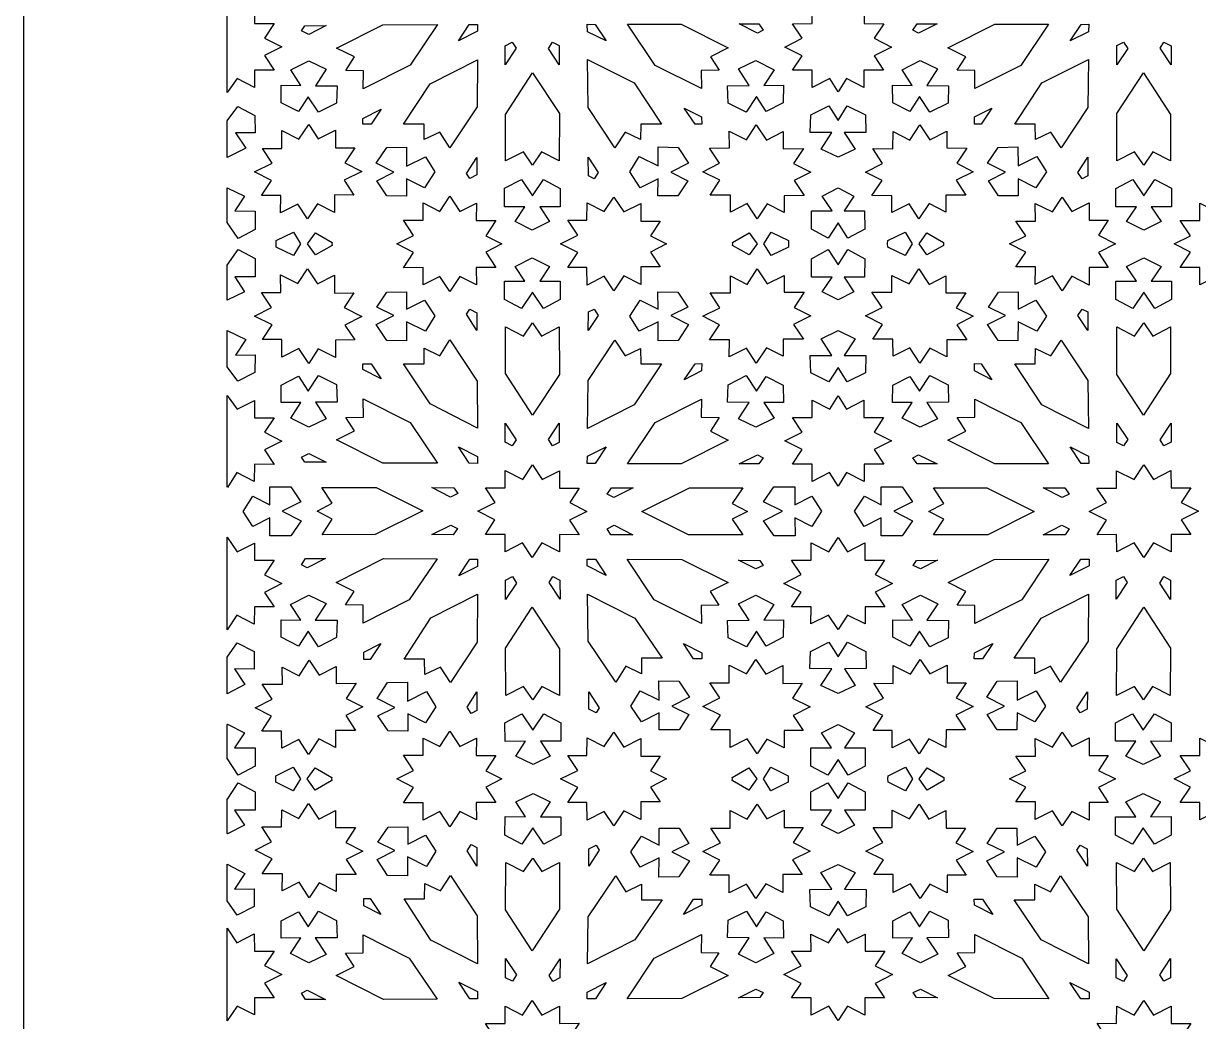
# Model space of a CAD drawing. Extents: x -340 to 340, y -245 to 245.
# Drawn here: x -340.1 to -224.7, y -102.7 to -4.7 of the extents above; entities that cross this region are included whole.
import ezdxf

# ---------------------------------------------------------------- set-up
doc = ezdxf.new("R2010")
doc.units = 0
doc.layers.add('LAYER_1', color=18, linetype='CONTINUOUS')

msp = doc.modelspace()

# ---------------------------------------------------------------- linework, layer by layer
at = {"layer": 'LAYER_1'}
msp.add_lwpolyline([(339.89, 144.89, 0.454904), (239.89, 244.89), (-340.11, 244.89), (-340.11, -245.11), (339.89, -245.11)], format="xyb", close=True, dxfattribs=at)
for points in [[(-319.16, -3.93), (-317.44, -3.05), (-317.43, -4.74), (-315.5, -4.74), (-316.44, -6.17), (-314.74, -7.02), (-316.43, -7.88), (-315.49, -9.31), (-317.42, -9.31), (-317.42, -11.01), (-319.14, -10.14), (-320.11, -11.5), (-320.11, -2.54), (-320.08, -2.47)], [(-259.28, -3.93), (-257.55, -3.06), (-257.55, -4.75), (-255.62, -4.76), (-256.57, -6.18), (-254.87, -7.05), (-256.57, -7.9), (-255.64, -9.33), (-257.57, -9.33), (-257.58, -11.02), (-259.29, -10.14), (-260.11, -11.45), (-260.93, -10.14), (-262.64, -11.02), (-262.65, -9.33), (-264.58, -9.33), (-263.65, -7.9), (-265.35, -7.05), (-263.65, -6.18), (-264.6, -4.76), (-262.66, -4.75), (-262.67, -3.06), (-260.94, -3.93), (-260.11, -2.59)], [(-312.09, -5.8), (-312.8, -5.45), (-312.47, -4.96), (-310.39, -4.94)], [(-302.12, -8.84), (-306.75, -11.15), (-306.73, -9.38), (-308.46, -9.35), (-307.61, -8.02), (-309.37, -7.14), (-304.83, -4.87), (-299.46, -4.84)], [(-295.52, -5.5), (-297.39, -6.45), (-296.34, -4.84), (-295.51, -4.84)], [(-283.98, -4.82), (-282.88, -6.45), (-284.72, -5.54), (-284.74, -4.81)], [(-270.89, -7.12), (-272.65, -8), (-271.8, -9.33), (-273.54, -9.36), (-273.52, -11.13), (-278.06, -8.85), (-280.79, -4.8), (-275.51, -4.79)], [(-267.46, -5.4), (-268.02, -5.68), (-269.84, -4.78), (-267.88, -4.78)], [(-250.38, -4.78), (-252.2, -5.68), (-252.76, -5.4), (-252.34, -4.78)], [(-239.43, -4.8), (-242.16, -8.85), (-246.69, -11.13), (-246.68, -9.36), (-248.42, -9.33), (-247.57, -8), (-249.33, -7.12), (-244.71, -4.79)], [(-235.5, -5.54), (-237.33, -6.45), (-236.24, -4.82), (-235.48, -4.81)], [(-291.74, -7.14), (-292.82, -8.78), (-292.82, -6.93), (-292.11, -6.56)], [(-287.5, -6.89), (-287.49, -8.79), (-288.56, -7.19), (-288.15, -6.56)], [(-231.66, -7.19), (-232.73, -8.79), (-232.72, -6.89), (-232.07, -6.56)], [(-227.4, -6.93), (-227.4, -8.78), (-228.48, -7.14), (-228.11, -6.56)], [(-310.38, -9.22), (-311.44, -10.84), (-309.31, -10.86), (-309.36, -12.56), (-311.15, -13.45), (-312.15, -11.92), (-313.11, -13.38), (-314.79, -12.51), (-314.8, -10.8), (-312.87, -10.82), (-313.87, -9.29), (-312.08, -8.39)], [(-295.55, -12.91), (-298.24, -16.95), (-299.23, -15.4), (-300.75, -16.13), (-300.77, -14.62), (-302.8, -14.61), (-300.16, -10.66), (-295.52, -8.29)], [(-280.13, -10.57), (-277.46, -14.61), (-279.48, -14.6), (-279.5, -16.12), (-281.02, -15.39), (-282.02, -16.93), (-284.64, -12.97), (-284.71, -8.27)], [(-266.4, -9.29), (-267.4, -10.82), (-265.47, -10.8), (-265.49, -12.51), (-267.17, -13.38), (-268.12, -11.91), (-269.13, -13.44), (-270.91, -12.55), (-270.96, -10.84), (-268.83, -10.83), (-269.89, -9.2), (-268.18, -8.38)], [(-250.33, -9.2), (-251.39, -10.83), (-249.26, -10.84), (-249.3, -12.55), (-251.09, -13.44), (-252.1, -11.91), (-253.05, -13.38), (-254.73, -12.51), (-254.75, -10.8), (-252.82, -10.82), (-253.82, -9.29), (-252.04, -8.38)], [(-235.57, -12.97), (-238.2, -16.93), (-239.2, -15.39), (-240.72, -16.12), (-240.74, -14.6), (-242.76, -14.61), (-240.09, -10.57), (-235.51, -8.27)], [(-287.48, -13.56), (-287.49, -18.23), (-289.23, -17.34), (-290.13, -18.64), (-291.02, -17.33), (-292.77, -18.22), (-292.76, -13.65), (-290.11, -9.56)], [(-227.46, -13.65), (-227.45, -18.22), (-229.2, -17.33), (-230.09, -18.64), (-230.99, -17.34), (-232.73, -18.23), (-232.74, -13.56), (-230.11, -9.56)], [(-317.38, -13.76), (-317.37, -15.47), (-319.29, -15.45), (-318.29, -16.98), (-320.11, -17.88), (-320.11, -14.3), (-319.05, -12.89)], [(-305.97, -14.61), (-306.78, -14.62), (-306.78, -14.05), (-304.98, -13.13)], [(-273.51, -13.91), (-273.5, -14.62), (-274.15, -14.62), (-275.21, -13.05)], [(-257.42, -13.71), (-257.37, -15.42), (-259.5, -15.44), (-258.44, -17.06), (-260.11, -17.87), (-261.78, -17.06), (-260.72, -15.44), (-262.85, -15.42), (-262.8, -13.71), (-261.01, -12.82), (-260.11, -14.25), (-259.21, -12.82)], [(-246.07, -14.62), (-246.72, -14.62), (-246.71, -13.91), (-245.01, -13.05)], [(-311.16, -16.07), (-309.46, -15.22), (-309.47, -16.93), (-307.58, -16.94), (-308.56, -18.4), (-306.89, -19.26), (-308.62, -20.12), (-307.67, -21.57), (-309.57, -21.56), (-309.58, -23.3), (-311.25, -22.45), (-312.22, -23.91), (-313.16, -22.48), (-314.86, -23.33), (-314.85, -21.62), (-316.74, -21.61), (-315.76, -20.15), (-317.43, -19.29), (-315.7, -18.43), (-316.65, -16.99), (-314.75, -16.99), (-314.74, -15.25), (-313.07, -16.1), (-312.1, -14.64)], [(-267.15, -16.19), (-265.51, -15.35), (-265.5, -17.02), (-263.52, -17.01), (-264.48, -18.48), (-262.8, -19.32), (-264.43, -20.15), (-263.44, -21.63), (-265.4, -21.64), (-265.4, -23.29), (-267.07, -22.45), (-268.04, -23.91), (-269.04, -22.41), (-270.68, -23.24), (-270.68, -21.58), (-272.67, -21.58), (-271.71, -20.12), (-273.39, -19.28), (-271.76, -18.44), (-272.74, -16.96), (-270.78, -16.95), (-270.79, -15.3), (-269.11, -16.15), (-268.15, -14.68)], [(-251.11, -16.15), (-249.43, -15.3), (-249.44, -16.95), (-247.48, -16.96), (-248.46, -18.44), (-246.83, -19.28), (-248.51, -20.12), (-247.55, -21.58), (-249.54, -21.58), (-249.54, -23.24), (-251.18, -22.41), (-252.18, -23.91), (-253.14, -22.45), (-254.82, -23.29), (-254.82, -21.64), (-256.78, -21.63), (-255.79, -20.15), (-257.42, -19.32), (-255.74, -18.48), (-256.7, -17.01), (-254.72, -17.02), (-254.71, -15.35), (-253.07, -16.19), (-252.07, -14.68)], [(-302.48, -18.73), (-300.62, -17.81), (-299.7, -19.31), (-300.74, -20.87), (-302.48, -19.98), (-302.48, -21.67), (-304.42, -21.64), (-305.41, -20.17), (-303.73, -19.34), (-305.47, -18.45), (-304.43, -16.89), (-302.48, -16.86)], [(-275.83, -16.89), (-274.8, -18.45), (-276.54, -19.34), (-274.86, -20.17), (-275.85, -21.64), (-277.8, -21.66), (-277.79, -19.97), (-279.54, -20.86), (-280.57, -19.3), (-279.64, -17.8), (-277.79, -18.72), (-277.78, -16.85)], [(-242.43, -18.72), (-240.58, -17.8), (-239.65, -19.3), (-240.68, -20.86), (-242.43, -19.97), (-242.42, -21.66), (-244.37, -21.64), (-245.35, -20.17), (-243.68, -19.34), (-245.42, -18.45), (-244.39, -16.89), (-242.44, -16.85)], [(-295.59, -19.6), (-296.29, -19.96), (-296.61, -19.47), (-295.58, -17.88)], [(-283.67, -19.36), (-284.07, -19.98), (-284.63, -19.69), (-284.65, -17.87)], [(-235.59, -19.69), (-236.15, -19.98), (-236.55, -19.36), (-235.57, -17.87)], [(-290.13, -21.64), (-289.05, -20.03), (-287.39, -20.92), (-287.4, -22.72), (-289.41, -22.72), (-288.44, -24.18), (-290.14, -25.01), (-291.83, -24.17), (-290.86, -22.72), (-292.87, -22.72), (-292.87, -20.91), (-291.21, -20.03)], [(-227.35, -20.91), (-227.35, -22.72), (-229.36, -22.72), (-228.39, -24.17), (-230.08, -25.01), (-231.78, -24.18), (-230.81, -22.72), (-232.82, -22.72), (-232.83, -20.92), (-231.17, -20.03), (-230.09, -21.64), (-229.01, -20.03)], [(-318.39, -21.68), (-319.37, -23.13), (-317.35, -23.14), (-317.36, -24.94), (-319.03, -25.83), (-320.11, -24.27), (-320.11, -20.86)], [(-297.27, -23.18), (-295.63, -22.36), (-295.64, -24.06), (-293.71, -24.06), (-294.71, -25.57), (-293.13, -26.37), (-294.71, -27.18), (-293.71, -28.68), (-295.64, -28.69), (-295.63, -30.38), (-297.27, -29.56), (-298.24, -31.05), (-299.23, -29.57), (-300.86, -30.4), (-300.86, -28.7), (-302.8, -28.71), (-301.81, -27.2), (-303.46, -26.37), (-301.81, -25.54), (-302.8, -24.03), (-300.86, -24.04), (-300.86, -22.35), (-299.23, -23.18), (-298.24, -21.69)], [(-281.16, -23.23), (-279.48, -22.39), (-279.49, -24.13), (-277.58, -24.13), (-278.54, -25.57), (-276.96, -26.37), (-278.54, -27.17), (-277.58, -28.61), (-279.49, -28.61), (-279.48, -30.35), (-281.16, -29.51), (-282.12, -30.98), (-283.07, -29.55), (-284.76, -30.41), (-284.77, -28.69), (-286.65, -28.69), (-285.68, -27.22), (-287.36, -26.37), (-285.68, -25.52), (-286.65, -24.05), (-284.77, -24.05), (-284.76, -22.34), (-283.07, -23.2), (-282.12, -21.77)], [(-258.55, -21.67), (-259.52, -23.13), (-257.5, -23.12), (-257.49, -24.92), (-259.15, -25.82), (-260.11, -24.31), (-261.07, -25.82), (-262.73, -24.92), (-262.72, -23.12), (-260.7, -23.13), (-261.67, -21.67), (-260.11, -20.88)], [(-237.15, -23.2), (-235.46, -22.34), (-235.45, -24.05), (-233.57, -24.05), (-234.54, -25.52), (-232.86, -26.37), (-234.54, -27.22), (-233.57, -28.69), (-235.45, -28.69), (-235.46, -30.41), (-237.15, -29.55), (-238.1, -30.98), (-239.06, -29.51), (-240.74, -30.35), (-240.73, -28.61), (-242.64, -28.61), (-241.68, -27.17), (-243.26, -26.37), (-241.68, -25.57), (-242.64, -24.13), (-240.73, -24.13), (-240.74, -22.39), (-239.06, -23.23), (-238.1, -21.77)], [(-220.99, -23.18), (-219.36, -22.35), (-219.36, -24.04), (-217.42, -24.03), (-218.41, -25.54), (-216.76, -26.37), (-218.41, -27.2), (-217.42, -28.71), (-219.36, -28.7), (-219.36, -30.4), (-220.99, -29.57), (-221.98, -31.05), (-222.95, -29.56), (-224.59, -30.38), (-224.58, -28.69), (-226.51, -28.68), (-225.51, -27.18), (-227.09, -26.37), (-225.51, -25.57), (-226.51, -24.06), (-224.58, -24.06), (-224.59, -22.36), (-222.95, -23.18), (-221.98, -21.69)], [(-312.89, -26.37), (-313.59, -27.52), (-315.29, -26.69), (-315.3, -26.37), (-315.29, -26.05), (-313.59, -25.22)], [(-309.81, -26.23), (-309.82, -26.37), (-309.81, -26.51), (-311.44, -27.45), (-312.22, -26.37), (-311.44, -25.29)], [(-268.05, -26.37), (-268.84, -27.45), (-270.47, -26.51), (-270.46, -26.37), (-270.47, -26.23), (-268.84, -25.29)], [(-264.99, -26.05), (-264.97, -26.37), (-264.99, -26.69), (-266.69, -27.52), (-267.39, -26.37), (-266.69, -25.22)], [(-252.83, -26.37), (-253.53, -27.52), (-255.23, -26.69), (-255.25, -26.37), (-255.23, -26.05), (-253.53, -25.22)], [(-249.75, -26.23), (-249.76, -26.37), (-249.75, -26.51), (-251.38, -27.45), (-252.16, -26.37), (-251.38, -25.29)], [(-317.36, -27.8), (-317.35, -29.6), (-319.37, -29.61), (-318.39, -31.06), (-320.11, -31.88), (-320.11, -28.47), (-319.03, -26.92)], [(-257.49, -27.82), (-257.5, -29.62), (-259.52, -29.62), (-258.55, -31.08), (-260.11, -31.87), (-261.67, -31.08), (-260.7, -29.62), (-262.72, -29.62), (-262.73, -27.82), (-261.07, -26.93), (-260.11, -28.43), (-259.15, -26.93)], [(-311.25, -30.3), (-309.58, -29.45), (-309.57, -31.19), (-307.67, -31.18), (-308.62, -32.62), (-306.89, -33.49), (-308.56, -34.34), (-307.58, -35.8), (-309.47, -35.81), (-309.46, -37.52), (-311.16, -36.67), (-312.1, -38.11), (-313.07, -36.64), (-314.74, -37.49), (-314.75, -35.75), (-316.65, -35.76), (-315.7, -34.31), (-317.43, -33.45), (-315.76, -32.6), (-316.74, -31.14), (-314.85, -31.13), (-314.86, -29.41), (-313.16, -30.26), (-312.22, -28.83)], [(-288.44, -28.57), (-289.41, -30.02), (-287.4, -30.02), (-287.39, -31.82), (-289.05, -32.71), (-290.13, -31.1), (-291.21, -32.72), (-292.87, -31.83), (-292.87, -30.03), (-290.86, -30.03), (-291.83, -28.57), (-290.14, -27.73)], [(-267.07, -30.3), (-265.4, -29.46), (-265.4, -31.11), (-263.44, -31.11), (-264.43, -32.6), (-262.8, -33.43), (-264.48, -34.27), (-263.52, -35.73), (-265.5, -35.73), (-265.51, -37.39), (-267.15, -36.56), (-268.15, -38.06), (-269.11, -36.6), (-270.79, -37.44), (-270.78, -35.79), (-272.74, -35.78), (-271.76, -34.3), (-273.39, -33.47), (-271.71, -32.63), (-272.67, -31.16), (-270.68, -31.17), (-270.68, -29.5), (-269.04, -30.34), (-268.04, -28.83)], [(-251.18, -30.34), (-249.54, -29.5), (-249.54, -31.17), (-247.55, -31.16), (-248.51, -32.63), (-246.83, -33.47), (-248.46, -34.3), (-247.48, -35.78), (-249.44, -35.79), (-249.43, -37.44), (-251.11, -36.6), (-252.07, -38.06), (-253.07, -36.56), (-254.71, -37.39), (-254.72, -35.73), (-256.7, -35.73), (-255.74, -34.27), (-257.42, -33.43), (-255.79, -32.6), (-256.78, -31.11), (-254.82, -31.11), (-254.82, -29.46), (-253.14, -30.3), (-252.18, -28.83)], [(-228.39, -28.57), (-229.36, -30.03), (-227.35, -30.03), (-227.35, -31.83), (-229.01, -32.72), (-230.09, -31.1), (-231.17, -32.71), (-232.83, -31.82), (-232.82, -30.02), (-230.81, -30.02), (-231.78, -28.57), (-230.08, -27.73)], [(-302.48, -32.77), (-300.74, -31.88), (-299.7, -33.43), (-300.62, -34.93), (-302.48, -34.02), (-302.48, -35.89), (-304.43, -35.85), (-305.47, -34.29), (-303.73, -33.4), (-305.41, -32.58), (-304.42, -31.1), (-302.48, -31.08)], [(-275.85, -31.1), (-274.86, -32.57), (-276.54, -33.41), (-274.8, -34.29), (-275.83, -35.85), (-277.78, -35.89), (-277.79, -34.02), (-279.64, -34.94), (-280.57, -33.45), (-279.54, -31.89), (-277.79, -32.77), (-277.8, -31.08)], [(-242.43, -32.77), (-240.68, -31.89), (-239.65, -33.45), (-240.58, -34.94), (-242.43, -34.02), (-242.44, -35.89), (-244.39, -35.85), (-245.42, -34.29), (-243.68, -33.41), (-245.35, -32.57), (-244.37, -31.1), (-242.42, -31.08)], [(-295.59, -33.14), (-295.58, -34.86), (-296.61, -33.28), (-296.29, -32.78)], [(-283.67, -33.38), (-284.65, -34.87), (-284.63, -33.05), (-284.07, -32.76)], [(-235.59, -33.05), (-235.57, -34.87), (-236.55, -33.38), (-236.15, -32.76)], [(-289.23, -35.41), (-287.49, -34.51), (-287.48, -39.18), (-290.11, -43.19), (-292.76, -39.1), (-292.77, -34.52), (-291.02, -35.41), (-290.13, -34.11)], [(-229.2, -35.41), (-227.45, -34.52), (-227.46, -39.1), (-230.11, -43.19), (-232.74, -39.18), (-232.73, -34.51), (-230.99, -35.41), (-230.09, -34.11)], [(-318.29, -35.76), (-319.29, -37.29), (-317.37, -37.27), (-317.38, -38.98), (-319.05, -39.85), (-320.11, -38.45), (-320.11, -34.86)], [(-258.44, -35.69), (-259.5, -37.31), (-257.37, -37.33), (-257.42, -39.03), (-259.21, -39.92), (-260.11, -38.49), (-261.01, -39.92), (-262.8, -39.03), (-262.85, -37.33), (-260.72, -37.31), (-261.78, -35.69), (-260.11, -34.88)], [(-295.55, -39.83), (-295.52, -44.45), (-300.16, -42.08), (-302.8, -38.13), (-300.77, -38.13), (-300.75, -36.61), (-299.23, -37.34), (-298.24, -35.8)], [(-281.02, -37.36), (-279.5, -36.62), (-279.48, -38.14), (-277.46, -38.13), (-280.13, -42.17), (-284.71, -44.48), (-284.64, -39.78), (-282.02, -35.82)], [(-235.57, -39.78), (-235.51, -44.48), (-240.09, -42.17), (-242.76, -38.13), (-240.74, -38.14), (-240.72, -36.62), (-239.2, -37.36), (-238.2, -35.82)], [(-305.97, -38.13), (-304.98, -39.62), (-306.78, -38.7), (-306.78, -38.13)], [(-273.51, -38.84), (-275.21, -39.7), (-274.15, -38.13), (-273.5, -38.12)], [(-246.07, -38.13), (-245.01, -39.7), (-246.71, -38.84), (-246.72, -38.12)], [(-309.36, -40.18), (-309.31, -41.89), (-311.44, -41.91), (-310.38, -43.53), (-312.08, -44.35), (-313.87, -43.46), (-312.87, -41.92), (-314.8, -41.94), (-314.79, -40.24), (-313.11, -39.36), (-312.15, -40.82), (-311.15, -39.29)], [(-268.12, -40.83), (-267.17, -39.37), (-265.49, -40.24), (-265.47, -41.94), (-267.4, -41.93), (-266.4, -43.46), (-268.18, -44.36), (-269.89, -43.54), (-268.83, -41.92), (-270.96, -41.9), (-270.91, -40.2), (-269.13, -39.3)], [(-249.3, -40.2), (-249.26, -41.9), (-251.39, -41.92), (-250.33, -43.54), (-252.04, -44.36), (-253.82, -43.46), (-252.82, -41.93), (-254.75, -41.94), (-254.73, -40.24), (-253.05, -39.37), (-252.1, -40.83), (-251.09, -39.3)], [(-319.14, -42.6), (-317.42, -41.74), (-317.42, -43.43), (-315.49, -43.43), (-316.43, -44.86), (-314.74, -45.72), (-316.44, -46.58), (-315.5, -48.01), (-317.43, -48), (-317.44, -49.69), (-319.16, -48.82), (-320.08, -50.27), (-320.11, -50.2), (-320.11, -41.25)], [(-259.29, -42.6), (-257.58, -41.72), (-257.57, -43.42), (-255.64, -43.41), (-256.57, -44.84), (-254.87, -45.7), (-256.57, -46.56), (-255.62, -47.99), (-257.55, -47.99), (-257.55, -49.68), (-259.28, -48.81), (-260.11, -50.16), (-260.94, -48.81), (-262.67, -49.68), (-262.66, -47.99), (-264.6, -47.99), (-263.65, -46.56), (-265.35, -45.7), (-263.65, -44.84), (-264.58, -43.41), (-262.65, -43.42), (-262.64, -41.72), (-260.93, -42.6), (-260.11, -41.29)], [(-302.12, -43.91), (-299.46, -47.9), (-304.83, -47.88), (-309.37, -45.61), (-307.61, -44.72), (-308.46, -43.4), (-306.73, -43.37), (-306.75, -41.59)], [(-273.54, -43.39), (-271.8, -43.41), (-272.65, -44.74), (-270.89, -45.62), (-275.51, -47.95), (-280.79, -47.94), (-278.06, -43.9), (-273.52, -41.62)], [(-242.16, -43.9), (-239.43, -47.94), (-244.71, -47.95), (-249.33, -45.62), (-247.57, -44.74), (-248.42, -43.41), (-246.68, -43.39), (-246.69, -41.62)], [(-291.74, -45.61), (-292.11, -46.18), (-292.82, -45.82), (-292.82, -43.96)], [(-287.5, -45.85), (-288.15, -46.19), (-288.56, -45.56), (-287.49, -43.96)], [(-231.66, -45.56), (-232.07, -46.19), (-232.72, -45.85), (-232.73, -43.96)], [(-227.4, -45.82), (-228.11, -46.18), (-228.48, -45.61), (-227.4, -43.96)], [(-310.39, -47.8), (-312.47, -47.79), (-312.8, -47.29), (-312.09, -46.94)], [(-295.52, -47.24), (-295.51, -47.91), (-296.34, -47.9), (-297.39, -46.3)], [(-283.98, -47.93), (-284.74, -47.93), (-284.72, -47.21), (-282.88, -46.29)], [(-267.46, -47.35), (-267.88, -47.96), (-269.84, -47.96), (-268.02, -47.06)], [(-250.38, -47.96), (-252.34, -47.96), (-252.76, -47.35), (-252.2, -47.06)], [(-235.5, -47.21), (-235.48, -47.93), (-236.24, -47.93), (-237.33, -46.29)], [(-289.18, -49.5), (-287.46, -48.63), (-287.46, -50.33), (-285.53, -50.33), (-286.47, -51.76), (-284.78, -52.62), (-286.48, -53.47), (-285.54, -54.91), (-287.47, -54.9), (-287.48, -56.59), (-289.2, -55.72), (-290.15, -57.16), (-291.1, -55.71), (-292.82, -56.58), (-292.82, -54.89), (-294.75, -54.88), (-293.81, -53.46), (-295.5, -52.59), (-293.8, -51.74), (-294.74, -50.31), (-292.8, -50.31), (-292.8, -48.62), (-291.08, -49.5), (-290.12, -48.06)], [(-229.14, -49.5), (-227.42, -48.62), (-227.41, -50.31), (-225.48, -50.31), (-226.42, -51.74), (-224.72, -52.59), (-226.41, -53.46), (-225.47, -54.88), (-227.4, -54.89), (-227.4, -56.58), (-229.12, -55.71), (-230.07, -57.16), (-231.02, -55.72), (-232.74, -56.59), (-232.75, -54.9), (-234.68, -54.91), (-233.74, -53.47), (-235.44, -52.62), (-233.75, -51.76), (-234.69, -50.33), (-232.76, -50.33), (-232.76, -48.63), (-231.04, -49.5), (-230.09, -48.06)], [(-312.86, -51.67), (-314.7, -52.61), (-312.85, -53.56), (-313.86, -55.01), (-315.92, -55.01), (-315.93, -53.25), (-317.59, -54.1), (-318.55, -52.62), (-317.6, -51.13), (-315.93, -51.98), (-315.93, -50.22), (-313.87, -50.21)], [(-300.89, -52.58), (-305.57, -54.9), (-310.79, -54.91), (-309.78, -53.38), (-311.27, -52.6), (-309.78, -51.81), (-310.8, -50.28), (-305.47, -50.28)], [(-297.85, -50.3), (-297.47, -50.87), (-298.19, -51.22), (-300.02, -50.29)], [(-280.25, -50.31), (-282.13, -51.25), (-282.79, -50.92), (-282.37, -50.3)], [(-270.5, -51.84), (-269.01, -52.62), (-270.5, -53.4), (-269.47, -54.93), (-274.81, -54.94), (-279.38, -52.63), (-274.71, -50.31), (-269.48, -50.31)], [(-264.35, -50.21), (-264.35, -51.98), (-262.69, -51.12), (-261.73, -52.61), (-262.68, -54.09), (-264.35, -53.24), (-264.34, -55.01), (-266.4, -55.01), (-267.42, -53.56), (-265.58, -52.61), (-267.42, -51.67), (-266.41, -50.21)], [(-252.8, -51.67), (-254.64, -52.61), (-252.8, -53.56), (-253.81, -55.01), (-255.87, -55.01), (-255.87, -53.24), (-257.54, -54.09), (-258.49, -52.61), (-257.53, -51.12), (-255.87, -51.98), (-255.87, -50.21), (-253.81, -50.21)], [(-245.51, -50.31), (-240.84, -52.63), (-245.41, -54.94), (-250.75, -54.93), (-249.72, -53.4), (-251.21, -52.62), (-249.72, -51.84), (-250.74, -50.31)], [(-237.43, -50.92), (-238.09, -51.25), (-239.97, -50.31), (-237.85, -50.3)], [(-297.49, -54.29), (-297.91, -54.91), (-300.02, -54.9), (-298.14, -53.96)], [(-280.26, -54.92), (-282.42, -54.92), (-282.8, -54.34), (-282.09, -53.99)], [(-237.41, -54.34), (-237.8, -54.92), (-239.96, -54.92), (-238.13, -53.99)], [(-319.14, -56.6), (-317.42, -55.73), (-317.42, -57.42), (-315.49, -57.42), (-316.43, -58.85), (-314.74, -59.71), (-316.44, -60.57), (-315.5, -62), (-317.43, -61.99), (-317.44, -63.69), (-319.16, -62.81), (-320.11, -64.24), (-320.11, -55.16)], [(-259.2, -56.59), (-257.48, -55.72), (-257.47, -57.41), (-255.54, -57.4), (-256.47, -58.83), (-254.78, -59.69), (-256.47, -60.55), (-255.52, -61.98), (-257.46, -61.98), (-257.45, -63.67), (-259.18, -62.81), (-260.11, -64.22), (-261.04, -62.81), (-262.77, -63.67), (-262.76, -61.98), (-264.7, -61.98), (-263.75, -60.55), (-265.44, -59.69), (-263.75, -58.83), (-264.68, -57.4), (-262.75, -57.41), (-262.74, -55.72), (-261.02, -56.59), (-260.11, -55.2)], [(-310.44, -57.25), (-312.25, -58.15), (-312.82, -57.87), (-312.4, -57.25)], [(-299.48, -57.27), (-302.22, -61.32), (-306.75, -63.6), (-306.74, -61.83), (-308.48, -61.8), (-307.63, -60.47), (-309.39, -59.59), (-304.76, -57.26)], [(-295.52, -58.03), (-297.36, -58.95), (-296.27, -57.31), (-295.52, -57.31)], [(-283.94, -57.31), (-282.88, -58.92), (-284.76, -57.97), (-284.76, -57.31)], [(-275.45, -57.34), (-270.91, -59.6), (-272.66, -60.49), (-271.81, -61.82), (-273.55, -61.85), (-273.53, -63.62), (-278.16, -61.3), (-280.82, -57.31)], [(-267.8, -57.43), (-267.47, -57.92), (-268.19, -58.27), (-269.89, -57.41)], [(-252.03, -58.27), (-252.75, -57.92), (-252.42, -57.43), (-250.33, -57.41)], [(-242.06, -61.3), (-246.69, -63.62), (-246.67, -61.85), (-248.41, -61.82), (-247.56, -60.49), (-249.31, -59.6), (-244.77, -57.34), (-239.4, -57.31)], [(-235.46, -57.97), (-237.34, -58.92), (-236.28, -57.31), (-235.46, -57.31)], [(-291.7, -59.66), (-292.76, -61.26), (-292.76, -59.37), (-292.1, -59.03)], [(-287.42, -59.39), (-287.41, -61.24), (-288.5, -59.6), (-288.13, -59.02)], [(-231.72, -59.6), (-232.81, -61.24), (-232.8, -59.39), (-232.09, -59.02)], [(-227.46, -59.37), (-227.46, -61.26), (-228.52, -59.66), (-228.12, -59.03)], [(-310.39, -61.67), (-311.45, -63.3), (-309.31, -63.31), (-309.36, -65.01), (-311.15, -65.91), (-312.16, -64.38), (-313.11, -65.85), (-314.79, -64.98), (-314.8, -63.27), (-312.88, -63.29), (-313.88, -61.76), (-312.1, -60.85)], [(-295.56, -65.46), (-298.16, -69.43), (-299.17, -67.9), (-300.68, -68.64), (-300.72, -67.12), (-302.74, -67.13), (-300.09, -63.08), (-295.53, -60.76)], [(-280.06, -63.09), (-277.4, -67.03), (-279.42, -67.04), (-279.43, -68.56), (-280.96, -67.83), (-281.95, -69.38), (-284.66, -65.36), (-284.71, -60.74)], [(-266.41, -61.76), (-267.41, -63.29), (-265.48, -63.27), (-265.49, -64.98), (-267.16, -65.85), (-268.12, -64.39), (-269.12, -65.92), (-270.91, -65.03), (-270.97, -63.33), (-268.84, -63.3), (-269.9, -61.69), (-268.2, -60.86)], [(-250.32, -61.69), (-251.38, -63.3), (-249.25, -63.33), (-249.3, -65.03), (-251.1, -65.92), (-252.1, -64.39), (-253.06, -65.85), (-254.73, -64.98), (-254.74, -63.27), (-252.81, -63.29), (-253.81, -61.76), (-252.02, -60.86)], [(-235.56, -65.36), (-238.27, -69.38), (-239.26, -67.83), (-240.78, -68.56), (-240.8, -67.04), (-242.82, -67.03), (-240.16, -63.09), (-235.51, -60.74)], [(-287.48, -66.11), (-287.46, -70.69), (-289.21, -69.8), (-290.1, -71.11), (-290.99, -69.81), (-292.74, -70.71), (-292.76, -66.04), (-290.14, -62.03)], [(-227.46, -66.04), (-227.48, -70.71), (-229.23, -69.81), (-230.12, -71.11), (-231.01, -69.8), (-232.76, -70.69), (-232.74, -66.11), (-230.08, -62.03)], [(-317.47, -66.39), (-317.45, -68.1), (-319.38, -68.08), (-318.37, -69.61), (-320.11, -70.52), (-320.11, -66.94), (-319.14, -65.52)], [(-306.05, -67.15), (-306.7, -67.16), (-306.69, -66.44), (-305, -65.58)], [(-273.5, -66.52), (-273.49, -67.09), (-274.31, -67.08), (-275.3, -65.6)], [(-257.4, -66.36), (-257.35, -68.06), (-259.49, -68.07), (-258.43, -69.7), (-260.11, -70.5), (-261.79, -69.7), (-260.73, -68.07), (-262.87, -68.06), (-262.82, -66.36), (-261.03, -65.46), (-260.11, -66.9), (-259.19, -65.46)], [(-245.91, -67.08), (-246.73, -67.09), (-246.72, -66.52), (-244.92, -65.6)], [(-311.08, -68.71), (-309.41, -67.86), (-309.4, -69.51), (-307.44, -69.5), (-308.42, -70.99), (-306.78, -71.82), (-308.46, -72.66), (-307.49, -74.13), (-309.48, -74.13), (-309.47, -75.8), (-311.12, -74.96), (-312.11, -76.47), (-313.08, -75.01), (-314.75, -75.86), (-314.76, -74.21), (-316.71, -74.21), (-315.74, -72.73), (-317.37, -71.9), (-315.7, -71.06), (-316.67, -69.59), (-314.68, -69.59), (-314.69, -67.92), (-313.04, -68.75), (-312.05, -67.24)], [(-267.2, -68.61), (-265.53, -67.76), (-265.53, -69.51), (-263.63, -69.5), (-264.57, -70.94), (-262.85, -71.81), (-264.52, -72.66), (-263.54, -74.12), (-265.42, -74.13), (-265.42, -75.84), (-267.12, -74.99), (-268.06, -76.42), (-269.03, -74.96), (-270.7, -75.81), (-270.71, -74.07), (-272.61, -74.08), (-271.66, -72.63), (-273.39, -71.77), (-271.72, -70.92), (-272.69, -69.45), (-270.81, -69.45), (-270.81, -67.73), (-269.11, -68.58), (-268.18, -67.15)], [(-251.11, -68.58), (-249.41, -67.73), (-249.41, -69.45), (-247.53, -69.45), (-248.5, -70.92), (-246.83, -71.77), (-248.56, -72.63), (-247.61, -74.08), (-249.51, -74.07), (-249.52, -75.81), (-251.19, -74.96), (-252.16, -76.42), (-253.1, -74.99), (-254.8, -75.84), (-254.79, -74.13), (-256.68, -74.12), (-255.7, -72.66), (-257.37, -71.81), (-255.65, -70.94), (-256.59, -69.5), (-254.69, -69.51), (-254.69, -67.76), (-253.01, -68.61), (-252.04, -67.15)], [(-302.39, -71.24), (-300.54, -70.31), (-299.6, -71.81), (-300.63, -73.37), (-302.38, -72.49), (-302.36, -74.18), (-304.3, -74.17), (-305.3, -72.7), (-303.63, -71.86), (-305.38, -70.99), (-304.36, -69.42), (-302.41, -69.37)], [(-295.59, -72.18), (-296.15, -72.47), (-296.55, -71.84), (-295.58, -70.35)], [(-283.56, -71.91), (-283.88, -72.41), (-284.58, -72.05), (-284.6, -70.33)], [(-275.75, -69.3), (-274.71, -70.85), (-276.44, -71.75), (-274.76, -72.57), (-275.73, -74.05), (-277.68, -74.08), (-277.69, -72.39), (-279.42, -73.29), (-280.47, -71.74), (-279.56, -70.24), (-277.69, -71.14), (-277.7, -69.27)], [(-242.53, -71.14), (-240.66, -70.24), (-239.75, -71.74), (-240.8, -73.29), (-242.53, -72.39), (-242.54, -74.08), (-244.49, -74.05), (-245.46, -72.57), (-243.78, -71.75), (-245.51, -70.85), (-244.47, -69.3), (-242.52, -69.27)], [(-235.64, -72.05), (-236.34, -72.41), (-236.66, -71.91), (-235.62, -70.33)], [(-287.34, -73.37), (-287.34, -75.18), (-289.35, -75.19), (-288.37, -76.64), (-290.06, -77.48), (-291.77, -76.65), (-290.8, -75.19), (-292.81, -75.2), (-292.83, -73.39), (-291.17, -72.5), (-290.08, -74.11), (-289.01, -72.49)], [(-230.14, -74.11), (-229.05, -72.5), (-227.39, -73.39), (-227.41, -75.2), (-229.42, -75.19), (-228.45, -76.65), (-230.15, -77.48), (-231.85, -76.64), (-230.87, -75.19), (-232.88, -75.18), (-232.88, -73.37), (-231.21, -72.49)], [(-318.41, -74.36), (-319.38, -75.82), (-317.36, -75.82), (-317.36, -77.62), (-319.02, -78.51), (-320.08, -76.9), (-320.11, -76.94), (-320.11, -73.54), (-320.08, -73.52)], [(-258.49, -74.37), (-259.47, -75.82), (-257.45, -75.82), (-257.45, -77.63), (-259.12, -78.51), (-260.11, -76.98), (-261.1, -78.51), (-262.77, -77.63), (-262.77, -75.82), (-260.75, -75.82), (-261.73, -74.37), (-260.11, -73.55)], [(-297.27, -75.7), (-295.63, -74.88), (-295.64, -76.57), (-293.71, -76.58), (-294.71, -78.09), (-293.13, -78.89), (-294.71, -79.69), (-293.71, -81.2), (-295.64, -81.21), (-295.63, -82.9), (-297.27, -82.08), (-298.24, -83.57), (-299.23, -82.09), (-300.86, -82.92), (-300.86, -81.22), (-302.8, -81.23), (-301.81, -79.72), (-303.46, -78.89), (-301.81, -78.06), (-302.8, -76.55), (-300.86, -76.56), (-300.86, -74.87), (-299.23, -75.69), (-298.24, -74.21)], [(-281.16, -75.75), (-279.48, -74.91), (-279.49, -76.65), (-277.58, -76.65), (-278.54, -78.09), (-276.96, -78.89), (-278.54, -79.69), (-277.58, -81.13), (-279.49, -81.13), (-279.48, -82.87), (-281.16, -82.03), (-282.12, -83.49), (-283.07, -82.07), (-284.76, -82.92), (-284.77, -81.21), (-286.65, -81.21), (-285.68, -79.74), (-287.36, -78.89), (-285.68, -78.04), (-286.65, -76.57), (-284.77, -76.57), (-284.76, -74.86), (-283.07, -75.71), (-282.12, -74.29)], [(-237.15, -75.71), (-235.46, -74.86), (-235.45, -76.57), (-233.57, -76.57), (-234.54, -78.04), (-232.86, -78.89), (-234.54, -79.74), (-233.57, -81.21), (-235.45, -81.21), (-235.46, -82.92), (-237.15, -82.07), (-238.1, -83.49), (-239.06, -82.03), (-240.74, -82.87), (-240.73, -81.13), (-242.64, -81.13), (-241.68, -79.69), (-243.26, -78.89), (-241.68, -78.09), (-242.64, -76.65), (-240.73, -76.65), (-240.74, -74.91), (-239.06, -75.75), (-238.1, -74.29)], [(-220.99, -75.69), (-219.36, -74.87), (-219.36, -76.56), (-217.42, -76.55), (-218.41, -78.06), (-216.76, -78.89), (-218.41, -79.72), (-217.42, -81.23), (-219.36, -81.22), (-219.36, -82.92), (-220.99, -82.09), (-221.98, -83.57), (-222.95, -82.08), (-224.59, -82.9), (-224.58, -81.21), (-226.51, -81.2), (-225.51, -79.69), (-227.09, -78.89), (-225.51, -78.09), (-226.51, -76.58), (-224.58, -76.57), (-224.59, -74.88), (-222.95, -75.7), (-221.98, -74.21)], [(-312.92, -78.89), (-313.62, -80.04), (-315.32, -79.21), (-315.34, -78.89), (-315.32, -78.57), (-313.62, -77.74)], [(-309.84, -78.75), (-309.85, -78.89), (-309.84, -79.03), (-311.47, -79.97), (-312.25, -78.89), (-311.47, -77.81)], [(-268.09, -78.89), (-268.87, -79.97), (-270.5, -79.03), (-270.49, -78.89), (-270.5, -78.75), (-268.87, -77.81)], [(-265.02, -78.57), (-265.01, -78.89), (-265.02, -79.21), (-266.72, -80.04), (-267.42, -78.89), (-266.72, -77.74)], [(-252.8, -78.89), (-253.5, -80.04), (-255.2, -79.21), (-255.21, -78.89), (-255.2, -78.57), (-253.5, -77.74)], [(-249.72, -78.75), (-249.73, -78.89), (-249.72, -79.03), (-251.35, -79.97), (-252.13, -78.89), (-251.35, -77.81)], [(-317.36, -80.16), (-317.36, -81.96), (-319.38, -81.96), (-318.41, -83.42), (-320.08, -84.26), (-320.11, -84.24), (-320.11, -80.84), (-320.08, -80.88), (-319.02, -79.27)], [(-257.45, -80.15), (-257.45, -81.96), (-259.47, -81.96), (-258.49, -83.41), (-260.11, -84.23), (-261.73, -83.41), (-260.75, -81.96), (-262.77, -81.96), (-262.77, -80.15), (-261.1, -79.27), (-260.11, -80.8), (-259.12, -79.27)], [(-288.37, -81.14), (-289.35, -82.59), (-287.34, -82.6), (-287.34, -84.41), (-289.01, -85.29), (-290.08, -83.67), (-291.17, -85.28), (-292.83, -84.39), (-292.81, -82.58), (-290.8, -82.59), (-291.77, -81.13), (-290.06, -80.3)], [(-228.45, -81.13), (-229.42, -82.59), (-227.41, -82.58), (-227.39, -84.39), (-229.05, -85.28), (-230.14, -83.67), (-231.21, -85.29), (-232.88, -84.41), (-232.88, -82.6), (-230.87, -82.59), (-231.85, -81.14), (-230.15, -80.3)], [(-311.12, -82.82), (-309.47, -81.98), (-309.48, -83.65), (-307.49, -83.65), (-308.46, -85.12), (-306.78, -85.97), (-308.42, -86.79), (-307.44, -88.28), (-309.4, -88.27), (-309.41, -89.92), (-311.08, -89.07), (-312.05, -90.54), (-313.04, -89.03), (-314.69, -89.86), (-314.68, -88.19), (-316.67, -88.19), (-315.7, -86.72), (-317.37, -85.88), (-315.74, -85.05), (-316.71, -83.57), (-314.76, -83.57), (-314.75, -81.92), (-313.08, -82.77), (-312.11, -81.31)], [(-267.12, -82.79), (-265.42, -81.94), (-265.42, -83.65), (-263.54, -83.66), (-264.52, -85.12), (-262.85, -85.97), (-264.57, -86.84), (-263.63, -88.28), (-265.53, -88.28), (-265.53, -90.02), (-267.2, -89.17), (-268.18, -90.63), (-269.11, -89.2), (-270.81, -90.05), (-270.81, -88.33), (-272.69, -88.33), (-271.72, -86.87), (-273.39, -86.01), (-271.66, -85.15), (-272.61, -83.7), (-270.71, -83.71), (-270.7, -81.97), (-269.03, -82.82), (-268.06, -81.36)], [(-251.19, -82.82), (-249.52, -81.97), (-249.51, -83.71), (-247.61, -83.7), (-248.56, -85.15), (-246.83, -86.01), (-248.5, -86.87), (-247.53, -88.33), (-249.41, -88.33), (-249.41, -90.05), (-251.11, -89.2), (-252.04, -90.63), (-253.01, -89.17), (-254.69, -90.02), (-254.69, -88.28), (-256.59, -88.28), (-255.65, -86.84), (-257.37, -85.97), (-255.7, -85.12), (-256.68, -83.66), (-254.79, -83.65), (-254.8, -81.94), (-253.1, -82.79), (-252.16, -81.36)], [(-302.38, -85.29), (-300.63, -84.41), (-299.6, -85.97), (-300.54, -87.47), (-302.39, -86.54), (-302.41, -88.41), (-304.36, -88.36), (-305.38, -86.79), (-303.63, -85.92), (-305.3, -85.08), (-304.3, -83.61), (-302.36, -83.6)], [(-275.73, -83.73), (-274.76, -85.21), (-276.44, -86.03), (-274.71, -86.93), (-275.75, -88.48), (-277.7, -88.51), (-277.69, -86.64), (-279.56, -87.55), (-280.47, -86.04), (-279.42, -84.49), (-277.69, -85.39), (-277.68, -83.7)], [(-242.53, -85.39), (-240.8, -84.49), (-239.75, -86.04), (-240.66, -87.55), (-242.53, -86.64), (-242.52, -88.51), (-244.47, -88.48), (-245.51, -86.93), (-243.78, -86.03), (-245.46, -85.21), (-244.49, -83.73), (-242.54, -83.7)], [(-295.59, -85.6), (-295.58, -87.43), (-296.55, -85.94), (-296.15, -85.31)], [(-283.56, -85.87), (-284.6, -87.45), (-284.58, -85.73), (-283.88, -85.37)], [(-235.64, -85.73), (-235.62, -87.45), (-236.66, -85.87), (-236.34, -85.37)], [(-318.37, -88.17), (-319.38, -89.7), (-317.45, -89.68), (-317.47, -91.39), (-319.14, -92.26), (-320.11, -90.84), (-320.11, -87.26)], [(-289.21, -87.98), (-287.46, -87.09), (-287.48, -91.67), (-290.14, -95.76), (-292.76, -91.74), (-292.74, -87.07), (-290.99, -87.97), (-290.1, -86.67)], [(-258.43, -88.08), (-259.49, -89.71), (-257.35, -89.72), (-257.4, -91.43), (-259.19, -92.32), (-260.11, -90.88), (-261.03, -92.32), (-262.82, -91.43), (-262.87, -89.72), (-260.73, -89.71), (-261.79, -88.08), (-260.11, -87.28)], [(-229.23, -87.97), (-227.48, -87.07), (-227.46, -91.74), (-230.08, -95.76), (-232.74, -91.67), (-232.76, -87.09), (-231.01, -87.98), (-230.12, -86.67)], [(-295.56, -92.32), (-295.53, -97.02), (-300.09, -94.7), (-302.74, -90.65), (-300.72, -90.66), (-300.68, -89.14), (-299.17, -89.88), (-298.16, -88.35)], [(-280.96, -89.95), (-279.43, -89.22), (-279.42, -90.74), (-277.4, -90.75), (-280.06, -94.69), (-284.71, -97.04), (-284.66, -92.42), (-281.95, -88.4)], [(-235.56, -92.42), (-235.51, -97.04), (-240.16, -94.69), (-242.82, -90.75), (-240.8, -90.74), (-240.78, -89.22), (-239.26, -89.95), (-238.27, -88.4)], [(-306.05, -90.63), (-305, -92.2), (-306.69, -91.34), (-306.7, -90.62)], [(-273.5, -91.26), (-275.3, -92.19), (-274.31, -90.7), (-273.49, -90.69)], [(-245.91, -90.7), (-244.92, -92.19), (-246.72, -91.26), (-246.73, -90.69)], [(-309.36, -92.77), (-309.31, -94.47), (-311.45, -94.49), (-310.39, -96.11), (-312.1, -96.93), (-313.88, -96.03), (-312.88, -94.49), (-314.8, -94.51), (-314.79, -92.8), (-313.11, -91.93), (-312.16, -93.4), (-311.15, -91.87)], [(-268.12, -93.39), (-267.16, -91.93), (-265.49, -92.8), (-265.48, -94.51), (-267.41, -94.49), (-266.41, -96.02), (-268.2, -96.92), (-269.9, -96.1), (-268.84, -94.48), (-270.97, -94.46), (-270.91, -92.75), (-269.12, -91.86)], [(-249.3, -92.75), (-249.25, -94.46), (-251.38, -94.48), (-250.32, -96.1), (-252.02, -96.92), (-253.81, -96.02), (-252.81, -94.49), (-254.74, -94.51), (-254.73, -92.8), (-253.06, -91.93), (-252.1, -93.39), (-251.1, -91.86)], [(-319.16, -94.97), (-317.44, -94.09), (-317.43, -95.79), (-315.5, -95.78), (-316.44, -97.21), (-314.74, -98.07), (-316.43, -98.93), (-315.49, -100.36), (-317.42, -100.36), (-317.42, -102.05), (-319.14, -101.18), (-320.11, -102.62), (-320.11, -93.54)], [(-302.22, -96.47), (-299.48, -100.51), (-304.76, -100.52), (-309.39, -98.19), (-307.63, -97.31), (-308.48, -95.98), (-306.74, -95.95), (-306.75, -94.18)], [(-273.55, -95.93), (-271.81, -95.96), (-272.66, -97.29), (-270.91, -98.18), (-275.45, -100.45), (-280.82, -100.47), (-278.16, -96.48), (-273.53, -94.16)], [(-259.18, -94.97), (-257.45, -94.11), (-257.46, -95.8), (-255.52, -95.8), (-256.47, -97.23), (-254.78, -98.09), (-256.47, -98.95), (-255.54, -100.38), (-257.47, -100.37), (-257.48, -102.06), (-259.2, -101.19), (-260.11, -102.58), (-261.02, -101.19), (-262.74, -102.06), (-262.75, -100.37), (-264.68, -100.38), (-263.75, -98.95), (-265.44, -98.09), (-263.75, -97.23), (-264.7, -95.8), (-262.76, -95.8), (-262.77, -94.11), (-261.04, -94.97), (-260.11, -93.56)], [(-242.06, -96.48), (-239.4, -100.47), (-244.77, -100.45), (-249.31, -98.18), (-247.56, -97.29), (-248.41, -95.96), (-246.67, -95.93), (-246.69, -94.16)], [(-291.7, -98.12), (-292.1, -98.75), (-292.76, -98.41), (-292.76, -96.52)], [(-287.42, -98.4), (-288.13, -98.76), (-288.5, -98.18), (-287.41, -96.54)], [(-231.72, -98.18), (-232.09, -98.76), (-232.8, -98.4), (-232.81, -96.54)], [(-227.46, -98.41), (-228.12, -98.75), (-228.52, -98.12), (-227.46, -96.52)], [(-295.52, -99.75), (-295.52, -100.47), (-296.27, -100.47), (-297.36, -98.83)], [(-283.94, -100.47), (-284.76, -100.47), (-284.76, -99.81), (-282.88, -98.86)], [(-235.46, -99.81), (-235.46, -100.47), (-236.28, -100.47), (-237.34, -98.86)], [(-310.44, -100.53), (-312.4, -100.53), (-312.82, -99.91), (-312.25, -99.63)], [(-267.47, -99.86), (-267.8, -100.35), (-269.89, -100.37), (-268.19, -99.51)], [(-250.33, -100.37), (-252.42, -100.35), (-252.75, -99.86), (-252.03, -99.51)], [(-289.2, -102.06), (-287.48, -101.19), (-287.47, -102.88), (-285.54, -102.87), (-286.48, -104.31), (-284.82, -105.16), (-286.52, -106.14), (-285.58, -107.77), (-287.51, -107.77), (-287.52, -109.7), (-289.24, -108.7), (-290.19, -110.35), (-291.13, -108.7), (-292.86, -109.69), (-292.85, -107.75), (-294.78, -107.75), (-293.84, -106.12), (-295.44, -105.16), (-293.81, -104.32), (-294.75, -102.9), (-292.82, -102.89), (-292.82, -101.2), (-291.1, -102.07), (-290.15, -100.62)], [(-229.12, -102.07), (-227.4, -101.2), (-227.4, -102.89), (-225.47, -102.9), (-226.41, -104.32), (-224.85, -105.16), (-226.53, -106.12), (-225.59, -107.75), (-227.52, -107.75), (-227.52, -109.69), (-229.24, -108.7), (-230.18, -110.35), (-231.13, -108.7), (-232.85, -109.7), (-232.86, -107.77), (-234.79, -107.77), (-233.85, -106.14), (-235.47, -105.16), (-233.74, -104.31), (-234.68, -102.87), (-232.75, -102.88), (-232.74, -101.19), (-231.02, -102.06), (-230.07, -100.62)]]:
    msp.add_lwpolyline(points, close=True, dxfattribs=at)

doc.saveas('drawing.dxf')
